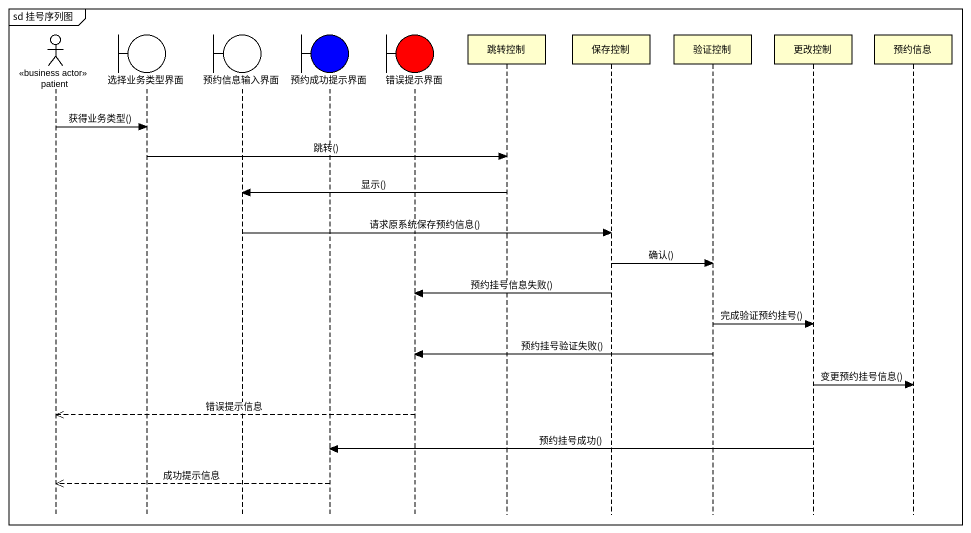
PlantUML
@startuml
mainframe sd 挂号序列图
hide footbox
actor patient <<business actor>>
boundary 选择业务类型界面
boundary 预约信息输入界面
boundary 预约成功提示界面 #0000FF
boundary 错误提示界面 #FF0000
participant 跳转控制
participant 保存控制
participant 验证控制
participant 更改控制
participant 预约信息

patient -> 选择业务类型界面 : 获得业务类型()
选择业务类型界面 -> 跳转控制 : 跳转()
跳转控制 -> 预约信息输入界面 : 显示()
预约信息输入界面 -> 保存控制 : 请求原系统保存预约信息()
保存控制 -> 验证控制 : 确认()
保存控制 -> 错误提示界面 : 预约挂号信息失败()
验证控制 -> 更改控制 : 完成验证预约挂号()
验证控制 -> 错误提示界面 : 预约挂号验证失败()
更改控制 -> 预约信息 : 变更预约挂号信息()
错误提示界面 -->> patient : 错误提示信息
更改控制 -> 预约成功提示界面 : 预约挂号成功()
预约成功提示界面 -->> patient : 成功提示信息
@enduml
